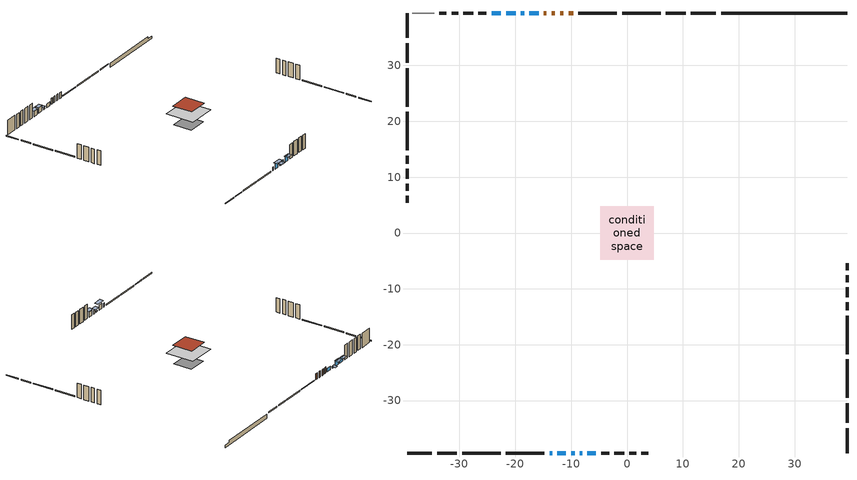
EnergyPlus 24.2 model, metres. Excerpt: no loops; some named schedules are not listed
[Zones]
conditioned space
 floor adiabatic (AdiabaticFloorConstruction): -4.76,-4.76 -4.76,4.76 4.76,4.76 4.76,-4.76 z3.26
 floor foundation (Slab1 construction): -3.21,-3.21 -3.21,3.21 3.21,3.21 3.21,-3.21 z-0.6
 wall outside (RimJoist1 construction): 15.9,39.38 11.42,39.38 / -39.38,-39.38 -34.91,-39.38 / -39.38,39.38 -39.38,34.91 / 39.38,-39.38 39.38,-34.91 z0.82:1.12
 wall outside (RimJoist3 construction): 10.5,39.38 6.97,39.38 / -33.98,-39.38 -30.46,-39.38 / -39.38,33.98 -39.38,30.46 / 39.38,-33.98 39.38,-30.46 z0.82:1.12
 wall outside (RimJoist5 construction): 6.04,39.38 -0.87,39.38 / -29.53,-39.38 -22.61,-39.38 / -39.38,29.53 -39.38,22.61 / 39.38,-29.53 39.38,-22.61 z0.82:1.12
 wall outside (RimJoist6 construction): -1.8,39.38 -8.71,39.38 / -21.68,-39.38 -14.77,-39.38 / -39.38,21.68 -39.38,14.77 / 39.38,-21.68 39.38,-14.77 z0.82:1.12
 wall outside (AdiabaticWallConstruction 1): -9.64,39.38 -10.47,39.38 / -11.39,39.38 -11.98,39.38 / -12.91,39.38 -13.49,39.38 / -14.42,39.38 -14.88,39.38 z0.82:2.85
 wall outside (AdiabaticWallConstruction): -15.81,39.38 -17.49,39.38 / -13.84,-39.38 -13.38,-39.38 / -8.46,-39.38 -8,-39.38 z0.82:2.04; -12.45,-39.38 -10.93,-39.38 / -19.95,39.38 -21.63,39.38 / -22.56,39.38 -24.24,39.38 / -7.08,-39.38 -5.55,-39.38 z0.82:2.57; -18.41,39.38 -19.03,39.38 / -10,-39.38 -9.39,-39.38 z0.82:1.28
 wall outside (Wall1 construction): -25.17,39.38 -26.61,39.38 / -4.62,-39.38 -3.18,-39.38 / -39.38,13.84 -39.38,12.4 / 39.38,-13.84 39.38,-12.4 z0.82:5.7
 wall outside (Wall2 construction): -27.54,39.38 -29.29,39.38 / -2.25,-39.38 -0.49,-39.38 / -39.38,11.47 -39.38,9.71 / 39.38,-11.47 39.38,-9.71 z0.82:5.7
 wall outside (Wall3 construction): -30.22,39.38 -31.4,39.38 / 0.44,-39.38 1.61,-39.38 / -39.38,8.78 -39.38,7.6 / 39.38,-8.78 39.38,-7.6 z0.82:5.7
 wall outside (Wall4 construction): -32.33,39.38 -33.6,39.38 / 2.54,-39.38 3.82,-39.38 / -39.38,6.67 -39.38,5.4 / 39.38,-6.67 39.38,-5.4 z0.82:5.7
 wall foundation (FoundationWall1 construction): 16.83,39.38,-0.6 16.83,39.38,0.82 37.13,39.38,0.82 37.13,39.38,0.16 39.38,39.38,0.16 39.38,39.38,-0.6
 wall adiabatic (Wall5 construction): -34.53,39.38 -38.45,39.38 z0.82:5.7
 window (WindowConstruction 4): -15.81,39.38 -17.49,39.38 z0.82:2.04
 window (WindowConstruction 6): -13.84,-39.38 -13.38,-39.38 z0.82:2.04
 window (WindowConstruction 3): -12.45,-39.38 -10.93,-39.38 z0.82:2.57
 window (WindowConstruction 7): -18.42,39.38 -19.03,39.38 z0.82:1.28
 window (WindowConstruction 8): -10,-39.38 -9.39,-39.38 z0.82:1.28
 window (WindowConstruction): -19.95,39.38 -21.63,39.38 z0.82:2.57
 window (WindowConstruction 1): -22.56,39.38 -24.24,39.38 z0.82:2.57
 window (WindowConstruction 5): -8.46,-39.38 -8,-39.38 z0.82:2.04
 window (WindowConstruction 2): -7.08,-39.38 -5.55,-39.38 z0.82:2.57
 door (Door): -9.64,39.38 -10.46,39.38 z0.82:2.85
 door (Door 1): -11.39,39.38 -11.98,39.38 z0.82:2.85
 door (Door 2): -12.91,39.38 -13.49,39.38 z0.82:2.85
 door (Door 3): -14.42,39.38 -14.88,39.38 z0.82:2.85
 ceiling adiabatic (AdiabaticFloorConstruction): 4.76,-4.76 4.76,4.76 -4.76,4.76 -4.76,-4.76 z3.26
 roof outside (Roof1 construction): -3.36,3.36 -3.36,-3.36 3.36,-3.36 3.36,3.36 z5.7
shading: -10.32,-39.38 -13.06,-39.38 -13.06,-40.6 -10.32,-40.6 z3.18; -19.32,39.38 -18.12,39.38 -18.12,40.6 -19.32,40.6 z1.58; -8.78,-39.38 -10.61,-39.38 -10.61,-40.6 -8.78,-40.6 z1.89; -21.78,39.38 -19.81,39.38 -19.81,40.6 -21.78,40.6 z2.72; -24.39,39.38 -22.41,39.38 -22.41,40.6 -24.39,40.6 z2.72; -5.25,-39.38 -7.37,-39.38 -7.37,-40.6 -5.25,-40.6 z2.87
[Building]
Building 1: Terrain=Suburbs
[Site:Location]
Quebec Intl AP_QC: Latitude {deg}=46.8; Longitude {deg}=-71.38; Time Zone {hr}=-5; Elevation {m}=74; Keep Site Location Information=Yes
[Site:GroundTemperature:Shallow]
0.0108218, -2.24938, -2.43038, -1.3578, 2.94801, 7.23376, 10.9493, 13.303, 13.5029, 11.5886, 7.96783, 3.81355
[Site:WaterMainsTemperature]
Calculation Method=Schedule; Temperature Schedule=mains temperature schedule
[Material] Roughness=Rough; Thermal Absorptance=0.9
Name | Thickness {m} | Conductivity {W/m-K} | Density {kg/m3} | Specific Heat {J/kg-K} | Solar Absorptance | Visible Absorptance
asphalt or fiberglass shingles | 0.00635 | 0.162714 | 1121.4 | 1465.45 | 0.4 | 0.4
concrete 4.0 in. | 0.1016 | 1.803125 | 2242.8 | 837.4 | 0.7 | 0.7
concrete 8.0 in. | 0.2032 | 1.803125 | 2242.8 | 837.4 | 0.7 | 0.7
door material | 0.04445 | 0.053851 | 512.64 | 1214.23 | 0.7 | 0.7
door material 1 | 0.04445 | 0.327969 | 512.64 | 1214.23 | 0.7 | 0.7
floor covering | 0.0127 | 0.0433444 | 54.468 | 1339.84 | 0.6 | 0.6
floor rigid ins; wall rigid ins | 0.512978 | 0.029427 | 32.04 | 1214.23 | 0.7 | 0.7
floor stud and cavity | 0.1397 | 1.75129 | 37.0049 | 1207.88 | 0.7 | 0.7
furniture material conditioned space 1 | 0.1524 | 0.115458 | 640.8 | 1214.23 | 0.6 | 0.6
gypsum board | 0.00254 | 0.160291 | 801 | 837.4 | 0.6 | 0.6
gypsum board 1 | 0.0127 | 0.160291 | 801 | 837.4 | 0.6 | 0.6
osb sheathing 0.5 in. | 0.0127 | 0.115458 | 512.64 | 1214.23 | 0.7 | 0.7
osb sheathing 0.5 in. 1 | 0.0127 | 0.115458 | 512.64 | 1214.23 | 0.84 | 0.84
osb sheathing 0.75 in. | 0.01905 | 0.115458 | 512.64 | 1214.23 | 0.7 | 0.7
osb sheathing 2.0 in. | 0.0508 | 0.115458 | 512.64 | 1214.23 | 0.7 | 0.7
rim joist rigid ins | 0.051816 | 0.029427 | 32.04 | 1214.23 | 0.7 | 0.7
rim joist stud and cavity | 0.0508 | 0.126838 | 50.32683 | 1063.81 | 0.6 | 0.6
rim joist stud and cavity 1 | 0.0508 | 0.271007 | 50.32683 | 1063.81 | 0.6 | 0.6
rim joist stud and cavity 2 | 0.0508 | 0.184251 | 125.044 | 1163.47 | 0.6 | 0.6
rim joist stud and cavity 3 | 0.0508 | 0.0278857 | 125.044 | 1163.47 | 0.6 | 0.6
roof stud and cavity | 0.0889 | 0.469051 | 50.32683 | 1063.81 | 0.7 | 0.7
wall stud and cavity | 0.1397 | 0.0955885 | 139.0536 | 1170.24 | 0.7 | 0.7
wall stud and cavity 1 | 0.1397 | 0.408978 | 139.0536 | 1170.24 | 0.7 | 0.7
wall stud and cavity 2 | 0.1397 | 0.0876667 | 139.0536 | 1170.24 | 0.7 | 0.7
wall stud and cavity 3 | 0.1397 | 0.087281 | 139.0536 | 1170.24 | 0.7 | 0.7
wall stud and cavity 4 | 0.1397 | 0.276886 | 139.0536 | 1170.24 | 0.7 | 0.7
wall stud and cavity 5 | 0.0889 | 0.380278 | 52.3479 | 1209.89 | 0.7 | 0.7
wall stud and cavity 6 | 0.0889 | 0.391764 | 83.0341 | 1211.67 | 0.7 | 0.7
wood siding | 0.0254 | 0.102417 | 544.68 | 1172.36 | 0.84 | 0.84
wood siding 1; wood siding 2; wood siding 3 | 0.0254 | 0.102417 | 544.68 | 1172.36 | 0.7 | 0.7
[WindowMaterial:SimpleGlazingSystem]
Name | U-Factor {W/m2-K} | Solar Heat Gain Coefficient
WindowMaterial | 2.94631 | 0.59
WindowMaterial 1 | 2.98152 | 0.55
WindowMaterial 2 | 4.133584 | 0.66
WindowMaterial 3 | 4.20853 | 0.66
WindowMaterial 4 | 3.07407 | 0.36
[Construction]
AdiabaticFloorConstruction: floor stud and cavity, floor rigid ins, osb sheathing 0.75 in., floor covering
AdiabaticWallConstruction: wood siding 2, wall rigid ins, wall stud and cavity 5, gypsum board 1
AdiabaticWallConstruction 1: wood siding 3, wall rigid ins, wall stud and cavity 5, gypsum board 1
Door; Door 1; Door 2: door material
Door 3: door material 1
FoundationWall1 construction: concrete 8.0 in.
furniture construction conditioned space 1: furniture material conditioned space 1
PartitionWallConstruction: gypsum board 1, wall stud and cavity 6, gypsum board 1
RimJoist1 construction: wood siding 1, rim joist stud and cavity
RimJoist3 construction: wood siding 1, rim joist stud and cavity 1
RimJoist5 construction: wood siding 1, rim joist rigid ins, osb sheathing 2.0 in., rim joist stud and cavity 2
RimJoist6 construction: wood siding 1, osb sheathing 2.0 in., rim joist stud and cavity 3
Roof1 construction: asphalt or fiberglass shingles, roof stud and cavity, gypsum board
Slab1 construction: concrete 4.0 in.
Wall1 construction: wood siding, osb sheathing 0.5 in., wall stud and cavity, gypsum board 1
Wall2 construction: wood siding, osb sheathing 0.5 in., wall stud and cavity 1, gypsum board 1
Wall3 construction: wood siding, osb sheathing 0.5 in., wall stud and cavity 2, gypsum board 1
Wall4 construction: wood siding, osb sheathing 0.5 in., wall stud and cavity 3, gypsum board 1
Wall5 construction: osb sheathing 0.5 in. 1, wall stud and cavity 4, gypsum board 1
WindowConstruction; WindowConstruction 1: WindowMaterial
WindowConstruction 2; WindowConstruction 3: WindowMaterial 1
WindowConstruction 4: WindowMaterial 2
WindowConstruction 5; WindowConstruction 6: WindowMaterial 3
WindowConstruction 7; WindowConstruction 8: WindowMaterial 4
[Zone]
conditioned space: Multiplier=1; Volume {m3}=317.7; Part of Total Floor Area=Yes
[Space]
conditioned space 1: Zone=conditioned space; Volume {m3}=317.7
[SurfaceProperty:ExposedFoundationPerimeter]
Slab1: Exposed Perimeter Calculation Method=TotalExposedPerimeter; Total Exposed Perimeter {m}=22.555
[InternalMass] Zone or ZoneList=conditioned space; Space or SpaceList=conditioned space 1
Name | Construction | Surface Area {m2}
furniture mass conditioned space 1 | furniture construction conditioned space 1 | 52.74
partition wall mass | PartitionWallConstruction | 131.85
[Lights]
interior lighting: Zone or ZoneList or Space or SpaceList=conditioned space 1; Schedule=interior lighting schedule; Design Level Calculation Method=LightingLevel; Lighting Level {W}=343.2; Return Air Fraction=0; Fraction Radiant=0.6; Fraction Visible=0.2; Fraction Replaceable=1
[People]
occupants: Zone or ZoneList or Space or SpaceList=conditioned space 1; Number of People Schedule=occupants schedule; Number of People Calculation Method=People; Number of People=3; Fraction Radiant=0.314171; Sensible Heat Fraction=0.56303; Activity Level Schedule=occupants activity schedule; Carbon Dioxide Generation Rate {m3/s-W}=0; Enable ASHRAE 55 Comfort Warnings=No; Mean Radiant Temperature Calculation Type=EnclosureAveraged
[ElectricEquipment] Zone or ZoneList or Space or SpaceList=conditioned space 1; Design Level Calculation Method=EquipmentLevel
Name | Schedule | Design Level {W} | Fraction Latent | Fraction Radiant | Fraction Lost
clothes dryer | clothes dryer schedule | 140.772 | 0.015 | 0.081 | 0.85
clothes washer | clothes washer schedule | 32.1985 | 0.03 | 0.162 | 0.7
cooking range | cooking range schedule | 208.969 | 0.08 | 0.432 | 0.2
dishwasher | dishwasher schedule | 66.8632 | 0.3 | 0.18 | 0.4
fridge | fridge schedule | 72.9452 | 0 | 0.6 | 0
mech vent bath fan 0 | mech vent bath fan 0 schedule | 50.2 | 0 | 0 | 1
mech vent house fan | mech vent house fan schedule | 0 | 0 | 0 | 1
mech vent house fan cfis | mech vent house fan cfis schedule | 0 | 0 | 0 | 0
misc plug loads | misc plug loads schedule | 494.7 | 0.045 | 0.513 | 0.1
whole house fan | Always On Discrete | 0 | 0 | 0 | 1
[OtherEquipment] Zone or ZoneList or Space or SpaceList=conditioned space 1; Design Level Calculation Method=EquipmentLevel
Name | Fuel Type | Schedule | Design Level {W} | Fraction Latent | Fraction Radiant | Fraction Lost
clothes dryer 1 | Electricity | clothes dryer schedule | 0 | 0.015 | 0.081 | 0.85
cooking range 1 | Electricity | cooking range schedule | 0 | 0.08 | 0.432 | 0.2
general water use latent | None | general water use schedule | 59.3978 | 1 | 0 | 0
general water use sensible | None | general water use schedule | -58.539 | 0 | 0.6 | 0
mech vent house fan latent load | None | Always On Discrete | 0 | 1 | 0 | 0
mech vent house fan sensible load | None | Always On Discrete | 0 | 0 | 0 | 0
water heater energy adjustment1 | Electricity | Always On Discrete | 0.01 | 0 | 0 | 1
[ZoneInfiltration:DesignFlowRate] Zone or ZoneList or Space or SpaceList=conditioned space 1; Schedule=Always On Discrete; Design Flow Rate Calculation Method=Flow/Zone; Design Flow Rate {m3/s}=0
infil flow; natural vent flow; whole house fan flow
[ZoneControl:Thermostat]
conditioned space Thermostat: Zone or ZoneList=conditioned space; Control Type Schedule=conditioned space Thermostat Schedule; Control 1=conditioned space temperature setpoint; Temperature Difference Between Cutout And Setpoint {deltaC}=0
[ThermostatSetpoint:DualSetpoint]
conditioned space temperature setpoint: Heating Setpoint Temperature Schedule=heating setpoint; Cooling Setpoint Temperature Schedule=cooling setpoint
[Zone equipment]
conditioned space: electric baseboard
[Foundation:Kiva]
Foundation Kiva 1: Initial Indoor Air Temperature {C}=18; Wall Height Above Grade {m}=0.820003; Wall Depth Below Slab {m}=0.2032
[Foundation:Kiva:Settings]
Soil Conductivity {W/m-K}=0.849921; Soil Density {kg/m3}=1842.3; Soil Specific Heat {J/kg-K}=418.7; Ground Solar Absorptivity=0.9; Ground Thermal Absorptivity=0.9; Ground Surface Roughness {m}=0.03; Far-Field Width {m}=40; Deep-Ground Boundary Condition=ZeroFlux; Deep-Ground Depth {m}=40; Minimum Cell Dimension {m}=0.2; Maximum Cell Growth Coefficient=3; Simulation Timestep=Timestep
[Exterior:Lights]
exterior lighting: Schedule=exterior lighting schedule; Design Level {W}=75.6
[EnergyManagementSystem:Sensor] Output:Variable or Output:Meter Index Key=conditioned space
Name | Output:Variable or Output:Meter
conditioned_space_clg_unmet_s | Zone Cooling Setpoint Not Met Time
conditioned_space_htg_unmet_s | Zone Heating Setpoint Not Met Time
fridge_tin_s; tin_s; tin_s_1 | Zone Mean Air Temperature
tout_s | Zone Outdoor Air Drybulb Temperature
win_s | Zone Air Humidity Ratio
[Schedule:Week:Daily]
interior lighting schedule Week Rule - Jan1-Jan27: interior lighting schedule day, interior lighting schedule day, interior lighting schedule day, interior lighting schedule day, interior lighting schedule day, interior lighting schedule day, interior lighting schedule day, interior lighting schedule default day, interior lighting schedule default day, interior lighting schedule default day, interior lighting schedule default day, interior lighting schedule default day
interior lighting schedule Week Rule - Jan28-Feb3: interior lighting schedule day, interior lighting schedule day, interior lighting schedule day, interior lighting schedule day, interior lighting schedule day 1, interior lighting schedule day 1, interior lighting schedule day 1, interior lighting schedule default day, interior lighting schedule default day, interior lighting schedule default day, interior lighting schedule default day, interior lighting schedule default day
interior lighting schedule Week Rule - Feb4-Feb24: interior lighting schedule day 1, interior lighting schedule day 1, interior lighting schedule day 1, interior lighting schedule day 1, interior lighting schedule day 1, interior lighting schedule day 1, interior lighting schedule day 1, interior lighting schedule default day, interior lighting schedule default day, interior lighting schedule default day, interior lighting schedule default day, interior lighting schedule default day
interior lighting schedule Week Rule - Feb25-Mar3: interior lighting schedule day 1, interior lighting schedule day 1, interior lighting schedule day 1, interior lighting schedule day 1, interior lighting schedule day 2, interior lighting schedule day 2, interior lighting schedule day 2, interior lighting schedule default day, interior lighting schedule default day, interior lighting schedule default day, interior lighting schedule default day, interior lighting schedule default day
interior lighting schedule Week Rule - Mar4-Mar31: interior lighting schedule day 2, interior lighting schedule day 2, interior lighting schedule day 2, interior lighting schedule day 2, interior lighting schedule day 2, interior lighting schedule day 2, interior lighting schedule day 2, interior lighting schedule default day, interior lighting schedule default day, interior lighting schedule default day, interior lighting schedule default day, interior lighting schedule default day
interior lighting schedule Week Rule - Apr1-Apr28: interior lighting schedule day 3, interior lighting schedule day 3, interior lighting schedule day 3, interior lighting schedule day 3, interior lighting schedule day 3, interior lighting schedule day 3, interior lighting schedule day 3, interior lighting schedule default day, interior lighting schedule default day, interior lighting schedule default day, interior lighting schedule default day, interior lighting schedule default day
interior lighting schedule Week Rule - Apr29-May5: interior lighting schedule day 3, interior lighting schedule day 3, interior lighting schedule day 4, interior lighting schedule day 4, interior lighting schedule day 4, interior lighting schedule day 4, interior lighting schedule day 4, interior lighting schedule default day, interior lighting schedule default day, interior lighting schedule default day, interior lighting schedule default day, interior lighting schedule default day
interior lighting schedule Week Rule - May6-May26: interior lighting schedule day 4, interior lighting schedule day 4, interior lighting schedule day 4, interior lighting schedule day 4, interior lighting schedule day 4, interior lighting schedule day 4, interior lighting schedule day 4, interior lighting schedule default day, interior lighting schedule default day, interior lighting schedule default day, interior lighting schedule default day, interior lighting schedule default day
interior lighting schedule Week Rule - May27-Jun2: interior lighting schedule day 4, interior lighting schedule day 4, interior lighting schedule day 4, interior lighting schedule day 4, interior lighting schedule day 4, interior lighting schedule day 5, interior lighting schedule day 5, interior lighting schedule default day, interior lighting schedule default day, interior lighting schedule default day, interior lighting schedule default day, interior lighting schedule default day
interior lighting schedule Week Rule - Jun3-Jun30: interior lighting schedule day 5, interior lighting schedule day 5, interior lighting schedule day 5, interior lighting schedule day 5, interior lighting schedule day 5, interior lighting schedule day 5, interior lighting schedule day 5, interior lighting schedule default day, interior lighting schedule default day, interior lighting schedule default day, interior lighting schedule default day, interior lighting schedule default day
interior lighting schedule Week Rule - Jul1-Jul28: interior lighting schedule day 6, interior lighting schedule day 6, interior lighting schedule day 6, interior lighting schedule day 6, interior lighting schedule day 6, interior lighting schedule day 6, interior lighting schedule day 6, interior lighting schedule default day, interior lighting schedule default day, interior lighting schedule default day, interior lighting schedule default day, interior lighting schedule default day
interior lighting schedule Week Rule - Jul29-Aug4: interior lighting schedule day 6, interior lighting schedule day 6, interior lighting schedule day 6, interior lighting schedule day 7, interior lighting schedule day 7, interior lighting schedule day 7, interior lighting schedule day 7, interior lighting schedule default day, interior lighting schedule default day, interior lighting schedule default day, interior lighting schedule default day, interior lighting schedule default day
interior lighting schedule Week Rule - Aug5-Aug25: interior lighting schedule day 7, interior lighting schedule day 7, interior lighting schedule day 7, interior lighting schedule day 7, interior lighting schedule day 7, interior lighting schedule day 7, interior lighting schedule day 7, interior lighting schedule default day, interior lighting schedule default day, interior lighting schedule default day, interior lighting schedule default day, interior lighting schedule default day
interior lighting schedule Week Rule - Aug26-Sep1: interior lighting schedule day 7, interior lighting schedule day 7, interior lighting schedule day 7, interior lighting schedule day 7, interior lighting schedule day 7, interior lighting schedule day 7, interior lighting schedule day 8, interior lighting schedule default day, interior lighting schedule default day, interior lighting schedule default day, interior lighting schedule default day, interior lighting schedule default day
interior lighting schedule Week Rule - Sep2-Sep29: interior lighting schedule day 8, interior lighting schedule day 8, interior lighting schedule day 8, interior lighting schedule day 8, interior lighting schedule day 8, interior lighting schedule day 8, interior lighting schedule day 8, interior lighting schedule default day, interior lighting schedule default day, interior lighting schedule default day, interior lighting schedule default day, interior lighting schedule default day
interior lighting schedule Week Rule - Sep30-Oct6: interior lighting schedule day 8, interior lighting schedule day 9, interior lighting schedule day 9, interior lighting schedule day 9, interior lighting schedule day 9, interior lighting schedule day 9, interior lighting schedule day 9, interior lighting schedule default day, interior lighting schedule default day, interior lighting schedule default day, interior lighting schedule default day, interior lighting schedule default day
interior lighting schedule Week Rule - Oct7-Oct27: interior lighting schedule day 9, interior lighting schedule day 9, interior lighting schedule day 9, interior lighting schedule day 9, interior lighting schedule day 9, interior lighting schedule day 9, interior lighting schedule day 9, interior lighting schedule default day, interior lighting schedule default day, interior lighting schedule default day, interior lighting schedule default day, interior lighting schedule default day
interior lighting schedule Week Rule - Oct28-Nov3: interior lighting schedule day 9, interior lighting schedule day 9, interior lighting schedule day 9, interior lighting schedule day 9, interior lighting schedule day 10, interior lighting schedule day 10, interior lighting schedule day 10, interior lighting schedule default day, interior lighting schedule default day, interior lighting schedule default day, interior lighting schedule default day, interior lighting schedule default day
interior lighting schedule Week Rule - Nov4-Nov24: interior lighting schedule day 10, interior lighting schedule day 10, interior lighting schedule day 10, interior lighting schedule day 10, interior lighting schedule day 10, interior lighting schedule day 10, interior lighting schedule day 10, interior lighting schedule default day, interior lighting schedule default day, interior lighting schedule default day, interior lighting schedule default day, interior lighting schedule default day
interior lighting schedule Week Rule - Nov25-Dec1: interior lighting schedule day 10, interior lighting schedule day 10, interior lighting schedule day 10, interior lighting schedule day 10, interior lighting schedule day 10, interior lighting schedule day 10, interior lighting schedule day 11, interior lighting schedule default day, interior lighting schedule default day, interior lighting schedule default day, interior lighting schedule default day, interior lighting schedule default day
interior lighting schedule Week Rule - Dec2-Dec31: interior lighting schedule day 11, interior lighting schedule day 11, interior lighting schedule day 11, interior lighting schedule day 11, interior lighting schedule day 11, interior lighting schedule day 11, interior lighting schedule day 11, interior lighting schedule default day, interior lighting schedule default day, interior lighting schedule default day, interior lighting schedule default day, interior lighting schedule default day
occupants schedule Week Rule - Jan1-Dec31: occupants schedule day, occupants schedule day, occupants schedule day, occupants schedule day, occupants schedule day, occupants schedule day, occupants schedule day, occupants schedule default day, occupants schedule default day, occupants schedule default day, occupants schedule default day, occupants schedule default day
clothes dryer schedule Week Rule - Jan1-Dec31: clothes dryer schedule day, clothes dryer schedule day, clothes dryer schedule day, clothes dryer schedule day, clothes dryer schedule day, clothes dryer schedule day, clothes dryer schedule day, clothes dryer schedule default day, clothes dryer schedule default day, clothes dryer schedule default day, clothes dryer schedule default day, clothes dryer schedule default day
clothes washer schedule Week Rule - Jan1-Dec31: clothes washer schedule day, clothes washer schedule day, clothes washer schedule day, clothes washer schedule day, clothes washer schedule day, clothes washer schedule day, clothes washer schedule day, clothes washer schedule default day, clothes washer schedule default day, clothes washer schedule default day, clothes washer schedule default day, clothes washer schedule default day
cooking range schedule Week Rule - Jan1-Dec31: cooking range schedule day, cooking range schedule day, cooking range schedule day, cooking range schedule day, cooking range schedule day, cooking range schedule day, cooking range schedule day, cooking range schedule default day, cooking range schedule default day, cooking range schedule default day, cooking range schedule default day, cooking range schedule default day
dishwasher schedule Week Rule - Jan1-Dec31: dishwasher schedule day, dishwasher schedule day, dishwasher schedule day, dishwasher schedule day, dishwasher schedule day, dishwasher schedule day, dishwasher schedule day, dishwasher schedule default day, dishwasher schedule default day, dishwasher schedule default day, dishwasher schedule default day, dishwasher schedule default day
mech vent bath fan 0 schedule Week Rule - Jan1-Dec31: mech vent bath fan 0 schedule day, mech vent bath fan 0 schedule day, mech vent bath fan 0 schedule day, mech vent bath fan 0 schedule day, mech vent bath fan 0 schedule day, mech vent bath fan 0 schedule day, mech vent bath fan 0 schedule day, mech vent bath fan 0 schedule default day, mech vent bath fan 0 schedule default day, mech vent bath fan 0 schedule default day, mech vent bath fan 0 schedule default day, mech vent bath fan 0 schedule default day
misc plug loads schedule Week Rule - Jan1-Dec31: misc plug loads schedule day, misc plug loads schedule day, misc plug loads schedule day, misc plug loads schedule day, misc plug loads schedule day, misc plug loads schedule day, misc plug loads schedule day, misc plug loads schedule default day, misc plug loads schedule default day, misc plug loads schedule default day, misc plug loads schedule default day, misc plug loads schedule default day
general water use schedule Week Rule - Jan1-Dec31: general water use schedule day, general water use schedule day, general water use schedule day, general water use schedule day, general water use schedule day, general water use schedule day, general water use schedule day, general water use schedule default day, general water use schedule default day, general water use schedule default day, general water use schedule default day, general water use schedule default day
exterior lighting schedule Week Rule - Jan1-Jan27: exterior lighting schedule day, exterior lighting schedule day, exterior lighting schedule day, exterior lighting schedule day, exterior lighting schedule day, exterior lighting schedule day, exterior lighting schedule day, exterior lighting schedule default day, exterior lighting schedule default day, exterior lighting schedule default day, exterior lighting schedule default day, exterior lighting schedule default day
exterior lighting schedule Week Rule - Jan28-Feb3: exterior lighting schedule day, exterior lighting schedule day, exterior lighting schedule day, exterior lighting schedule day, exterior lighting schedule day 1, exterior lighting schedule day 1, exterior lighting schedule day 1, exterior lighting schedule default day, exterior lighting schedule default day, exterior lighting schedule default day, exterior lighting schedule default day, exterior lighting schedule default day
exterior lighting schedule Week Rule - Feb4-Feb24: exterior lighting schedule day 1, exterior lighting schedule day 1, exterior lighting schedule day 1, exterior lighting schedule day 1, exterior lighting schedule day 1, exterior lighting schedule day 1, exterior lighting schedule day 1, exterior lighting schedule default day, exterior lighting schedule default day, exterior lighting schedule default day, exterior lighting schedule default day, exterior lighting schedule default day
exterior lighting schedule Week Rule - Feb25-Mar3: exterior lighting schedule day 1, exterior lighting schedule day 1, exterior lighting schedule day 1, exterior lighting schedule day 1, exterior lighting schedule day 2, exterior lighting schedule day 2, exterior lighting schedule day 2, exterior lighting schedule default day, exterior lighting schedule default day, exterior lighting schedule default day, exterior lighting schedule default day, exterior lighting schedule default day
exterior lighting schedule Week Rule - Mar4-Mar31: exterior lighting schedule day 2, exterior lighting schedule day 2, exterior lighting schedule day 2, exterior lighting schedule day 2, exterior lighting schedule day 2, exterior lighting schedule day 2, exterior lighting schedule day 2, exterior lighting schedule default day, exterior lighting schedule default day, exterior lighting schedule default day, exterior lighting schedule default day, exterior lighting schedule default day
exterior lighting schedule Week Rule - Apr1-Apr28: exterior lighting schedule day 3, exterior lighting schedule day 3, exterior lighting schedule day 3, exterior lighting schedule day 3, exterior lighting schedule day 3, exterior lighting schedule day 3, exterior lighting schedule day 3, exterior lighting schedule default day, exterior lighting schedule default day, exterior lighting schedule default day, exterior lighting schedule default day, exterior lighting schedule default day
exterior lighting schedule Week Rule - Apr29-May5: exterior lighting schedule day 3, exterior lighting schedule day 3, exterior lighting schedule day 4, exterior lighting schedule day 4, exterior lighting schedule day 4, exterior lighting schedule day 4, exterior lighting schedule day 4, exterior lighting schedule default day, exterior lighting schedule default day, exterior lighting schedule default day, exterior lighting schedule default day, exterior lighting schedule default day
exterior lighting schedule Week Rule - May6-May26: exterior lighting schedule day 4, exterior lighting schedule day 4, exterior lighting schedule day 4, exterior lighting schedule day 4, exterior lighting schedule day 4, exterior lighting schedule day 4, exterior lighting schedule day 4, exterior lighting schedule default day, exterior lighting schedule default day, exterior lighting schedule default day, exterior lighting schedule default day, exterior lighting schedule default day
exterior lighting schedule Week Rule - May27-Jun2: exterior lighting schedule day 4, exterior lighting schedule day 4, exterior lighting schedule day 4, exterior lighting schedule day 4, exterior lighting schedule day 4, exterior lighting schedule day 5, exterior lighting schedule day 5, exterior lighting schedule default day, exterior lighting schedule default day, exterior lighting schedule default day, exterior lighting schedule default day, exterior lighting schedule default day
exterior lighting schedule Week Rule - Jun3-Jun30: exterior lighting schedule day 5, exterior lighting schedule day 5, exterior lighting schedule day 5, exterior lighting schedule day 5, exterior lighting schedule day 5, exterior lighting schedule day 5, exterior lighting schedule day 5, exterior lighting schedule default day, exterior lighting schedule default day, exterior lighting schedule default day, exterior lighting schedule default day, exterior lighting schedule default day
exterior lighting schedule Week Rule - Jul1-Jul28: exterior lighting schedule day 6, exterior lighting schedule day 6, exterior lighting schedule day 6, exterior lighting schedule day 6, exterior lighting schedule day 6, exterior lighting schedule day 6, exterior lighting schedule day 6, exterior lighting schedule default day, exterior lighting schedule default day, exterior lighting schedule default day, exterior lighting schedule default day, exterior lighting schedule default day
exterior lighting schedule Week Rule - Jul29-Aug4: exterior lighting schedule day 6, exterior lighting schedule day 6, exterior lighting schedule day 6, exterior lighting schedule day 7, exterior lighting schedule day 7, exterior lighting schedule day 7, exterior lighting schedule day 7, exterior lighting schedule default day, exterior lighting schedule default day, exterior lighting schedule default day, exterior lighting schedule default day, exterior lighting schedule default day
exterior lighting schedule Week Rule - Aug5-Aug25: exterior lighting schedule day 7, exterior lighting schedule day 7, exterior lighting schedule day 7, exterior lighting schedule day 7, exterior lighting schedule day 7, exterior lighting schedule day 7, exterior lighting schedule day 7, exterior lighting schedule default day, exterior lighting schedule default day, exterior lighting schedule default day, exterior lighting schedule default day, exterior lighting schedule default day
exterior lighting schedule Week Rule - Aug26-Sep1: exterior lighting schedule day 7, exterior lighting schedule day 7, exterior lighting schedule day 7, exterior lighting schedule day 7, exterior lighting schedule day 7, exterior lighting schedule day 7, exterior lighting schedule day 8, exterior lighting schedule default day, exterior lighting schedule default day, exterior lighting schedule default day, exterior lighting schedule default day, exterior lighting schedule default day
exterior lighting schedule Week Rule - Sep2-Sep29: exterior lighting schedule day 8, exterior lighting schedule day 8, exterior lighting schedule day 8, exterior lighting schedule day 8, exterior lighting schedule day 8, exterior lighting schedule day 8, exterior lighting schedule day 8, exterior lighting schedule default day, exterior lighting schedule default day, exterior lighting schedule default day, exterior lighting schedule default day, exterior lighting schedule default day
exterior lighting schedule Week Rule - Sep30-Oct6: exterior lighting schedule day 8, exterior lighting schedule day 9, exterior lighting schedule day 9, exterior lighting schedule day 9, exterior lighting schedule day 9, exterior lighting schedule day 9, exterior lighting schedule day 9, exterior lighting schedule default day, exterior lighting schedule default day, exterior lighting schedule default day, exterior lighting schedule default day, exterior lighting schedule default day
exterior lighting schedule Week Rule - Oct7-Oct27: exterior lighting schedule day 9, exterior lighting schedule day 9, exterior lighting schedule day 9, exterior lighting schedule day 9, exterior lighting schedule day 9, exterior lighting schedule day 9, exterior lighting schedule day 9, exterior lighting schedule default day, exterior lighting schedule default day, exterior lighting schedule default day, exterior lighting schedule default day, exterior lighting schedule default day
exterior lighting schedule Week Rule - Oct28-Nov3: exterior lighting schedule day 9, exterior lighting schedule day 9, exterior lighting schedule day 9, exterior lighting schedule day 9, exterior lighting schedule day 10, exterior lighting schedule day 10, exterior lighting schedule day 10, exterior lighting schedule default day, exterior lighting schedule default day, exterior lighting schedule default day, exterior lighting schedule default day, exterior lighting schedule default day
[Schedule:Year]
interior lighting schedule: interior lighting schedule Week Rule - Jan1-Jan27, 1, 1, 1, 27, interior lighting schedule Week Rule - Jan28-Feb3, 1, 28, 2, 3, interior lighting schedule Week Rule - Feb4-Feb24, 2, 4, 2, 24, interior lighting schedule Week Rule - Feb25-Mar3, 2, 25, 3, 3, interior lighting schedule Week Rule - Mar4-Mar31, 3, 4, 3, 31, interior lighting schedule Week Rule - Apr1-Apr28, 4, 1, 4, 28, interior lighting schedule Week Rule - Apr29-May5, 4, 29, 5, 5, interior lighting schedule Week Rule - May6-May26, 5, 6, 5, 26, interior lighting schedule Week Rule - May27-Jun2, 5, 27, 6, 2, interior lighting schedule Week Rule - Jun3-Jun30, 6, 3, 6, 30, interior lighting schedule Week Rule - Jul1-Jul28, 7, 1, 7, 28, interior lighting schedule Week Rule - Jul29-Aug4, 7, 29, 8, 4, interior lighting schedule Week Rule - Aug5-Aug25, 8, 5, 8, 25, interior lighting schedule Week Rule - Aug26-Sep1, 8, 26, 9, 1, interior lighting schedule Week Rule - Sep2-Sep29, 9, 2, 9, 29, interior lighting schedule Week Rule - Sep30-Oct6, 9, 30, 10, 6, interior lighting schedule Week Rule - Oct7-Oct27, 10, 7, 10, 27, interior lighting schedule Week Rule - Oct28-Nov3, 10, 28, 11, 3, interior lighting schedule Week Rule - Nov4-Nov24, 11, 4, 11, 24, interior lighting schedule Week Rule - Nov25-Dec1, 11, 25, 12, 1, interior lighting schedule Week Rule - Dec2-Dec31, 12, 2, 12, 31
occupants schedule: occupants schedule Week Rule - Jan1-Dec31, 1, 1, 12, 31
clothes dryer schedule: clothes dryer schedule Week Rule - Jan1-Dec31, 1, 1, 12, 31
clothes washer schedule: clothes washer schedule Week Rule - Jan1-Dec31, 1, 1, 12, 31
cooking range schedule: cooking range schedule Week Rule - Jan1-Dec31, 1, 1, 12, 31
dishwasher schedule: dishwasher schedule Week Rule - Jan1-Dec31, 1, 1, 12, 31
mech vent bath fan 0 schedule: mech vent bath fan 0 schedule Week Rule - Jan1-Dec31, 1, 1, 12, 31
misc plug loads schedule: misc plug loads schedule Week Rule - Jan1-Dec31, 1, 1, 12, 31
general water use schedule: general water use schedule Week Rule - Jan1-Dec31, 1, 1, 12, 31
exterior lighting schedule: exterior lighting schedule Week Rule - Jan1-Jan27, 1, 1, 1, 27, exterior lighting schedule Week Rule - Jan28-Feb3, 1, 28, 2, 3, exterior lighting schedule Week Rule - Feb4-Feb24, 2, 4, 2, 24, exterior lighting schedule Week Rule - Feb25-Mar3, 2, 25, 3, 3, exterior lighting schedule Week Rule - Mar4-Mar31, 3, 4, 3, 31, exterior lighting schedule Week Rule - Apr1-Apr28, 4, 1, 4, 28, exterior lighting schedule Week Rule - Apr29-May5, 4, 29, 5, 5, exterior lighting schedule Week Rule - May6-May26, 5, 6, 5, 26, exterior lighting schedule Week Rule - May27-Jun2, 5, 27, 6, 2, exterior lighting schedule Week Rule - Jun3-Jun30, 6, 3, 6, 30, exterior lighting schedule Week Rule - Jul1-Jul28, 7, 1, 7, 28, exterior lighting schedule Week Rule - Jul29-Aug4, 7, 29, 8, 4, exterior lighting schedule Week Rule - Aug5-Aug25, 8, 5, 8, 25, exterior lighting schedule Week Rule - Aug26-Sep1, 8, 26, 9, 1, exterior lighting schedule Week Rule - Sep2-Sep29, 9, 2, 9, 29, exterior lighting schedule Week Rule - Sep30-Oct6, 9, 30, 10, 6, exterior lighting schedule Week Rule - Oct7-Oct27, 10, 7, 10, 27, exterior lighting schedule Week Rule - Oct28-Nov3, 10, 28, 11, 3, exterior lighting schedule Week Rule - Nov4-Nov24, 11, 4, 11, 24, exterior lighting schedule Week Rule - Nov25-Dec1, 11, 25, 12, 1, exterior lighting schedule Week Rule - Dec2-Dec31, 12, 2, 12, 31
[Schedule:Constant]
Name | Hourly Value
occupants activity schedule | 117.228
fridge schedule | 0
mech vent house fan schedule; mech vent house fan cfis schedule; Always On Discrete | 1
[Schedule:Compact]
conditioned space Thermostat Schedule: Through: 12/31, For: AllDays, Until: 24:00, 4
mains temperature schedule: Through: 01/01, For: AllDays, Until: 24:00, 5.175, Through: 01/02, For: AllDays, Until: 24:00, 5.10167, Through: 01/03, For: AllDays, Until: 24:00, 5.02889, Through: 01/04, For: AllDays, Until: 24:00, 4.95778, Through: 01/05, For: AllDays, Until: 24:00, 4.88778, Through: 01/06, For: AllDays, Until: 24:00, 4.81833, Through: 01/07, For: AllDays, Until: 24:00, 4.75056, Through: 01/08, For: AllDays, Until: 24:00, 4.68389, Through: 01/09, For: AllDays, Until: 24:00, 4.61833, Through: 01/10, For: AllDays, Until: 24:00, 4.55389, Through: 01/11, For: AllDays, Until: 24:00, 4.49056, Through: 01/12, For: AllDays, Until: 24:00, 4.42889, Through: 01/13, For: AllDays, Until: 24:00, 4.36778, Through: 01/14, For: AllDays, Until: 24:00, 4.30889, Through: 01/15, For: AllDays, Until: 24:00, 4.25056, Through: 01/16, For: AllDays, Until: 24:00, 4.19389, Through: 01/17, For: AllDays, Until: 24:00, 4.13833, Through: 01/18, For: AllDays, Until: 24:00, 4.08444, Through: 01/19, For: AllDays, Until: 24:00, 4.03167, Through: 01/20, For: AllDays, Until: 24:00, 3.98056, Through: 01/21, For: AllDays, Until: 24:00, 3.93056, Through: 01/22, For: AllDays, Until: 24:00, 3.88222, Through: 01/23, For: AllDays, Until: 24:00, 3.835, Through: 01/24, For: AllDays, Until: 24:00, 3.78944, Through: 01/25, For: AllDays, Until: 24:00, 3.74556, Through: 01/26, For: AllDays, Until: 24:00, 3.70278, Through: 01/27, For: AllDays, Until: 24:00, 3.66167, Through: 01/28, For: AllDays, Until: 24:00, 3.62167, Through: 01/29, For: AllDays, Until: 24:00, 3.58389, Through: 01/30, For: AllDays, Until: 24:00, 3.54722, Through: 01/31, For: AllDays, Until: 24:00, 3.51167, Through: 02/01, For: AllDays, Until: 24:00, 3.47833, Through: 02/02, For: AllDays, Until: 24:00, 3.44611, Through: 02/03, For: AllDays, Until: 24:00, 3.41556, Through: 02/04, For: AllDays, Until: 24:00, 3.38667, Through: 02/05, For: AllDays, Until: 24:00, 3.35944, Through: 02/06, For: AllDays, Until: 24:00, 3.33389, Through: 02/07, For: AllDays, Until: 24:00, 3.30944, Through: 02/08, For: AllDays, Until: 24:00, 3.28667, Through: 02/09, For: AllDays, Until: 24:00, 3.26611, Through: 02/10, For: AllDays, Until: 24:00, 3.24667, Through: 02/11, For: AllDays, Until: 24:00, 3.22889, Through: 02/12, For: AllDays, Until: 24:00, 3.21278, Through: 02/13, For: AllDays, Until: 24:00, 3.19833, Through: 02/14, For: AllDays, Until: 24:00, 3.18556, Through: 02/15, For: AllDays, Until: 24:00, 3.17389, Through: 02/16, For: AllDays, Until: 24:00, 3.16444, Through: 02/17, For: AllDays, Until: 24:00, 3.15667, Through: 02/18, For: AllDays, Until: 24:00, 3.15056, Through: 02/19, For: AllDays, Until: 24:00, 3.14556, Through: 02/20, For: AllDays, Until: 24:00, 3.14278, Through: 02/21, For: AllDays, Until: 24:00, 3.14111, Through: 02/22, For: AllDays, Until: 24:00, 3.14167, Through: 02/23, For: AllDays, Until: 24:00, 3.14333, Through: 02/24, For: AllDays, Until: 24:00, 3.14722, Through: 02/25, For: AllDays, Until: 24:00, 3.15222, Through: 02/26, For: AllDays, Until: 24:00, 3.15944, Through: 02/27, For: AllDays, Until: 24:00, 3.16778, Through: 02/28, For: AllDays, Until: 24:00, 3.17778, Through: 03/01, For: AllDays, Until: 24:00, 3.18944, Through: 03/02, For: AllDays, Until: 24:00, 3.20333, Through: 03/03, For: AllDays, Until: 24:00, 3.21833, Through: 03/04, For: AllDays, Until: 24:00, 3.235, Through: 03/05, For: AllDays, Until: 24:00, 3.25333, Through: 03/06, For: AllDays, Until: 24:00, 3.27333, Through: 03/07, For: AllDays, Until: 24:00, 3.29444, Through: 03/08, For: AllDays, Until: 24:00, 3.31778, Through: 03/09, For: AllDays, Until: 24:00, 3.34222, Through: 03/10, For: AllDays, Until: 24:00, 3.36889, Through: 03/11, For: AllDays, Until: 24:00, 3.39667, Through: 03/12, For: AllDays, Until: 24:00, 3.42611, Through: 03/13, For: AllDays, Until: 24:00, 3.45722, Through: 03/14, For: AllDays, Until: 24:00, 3.49, Through: 03/15, For: AllDays, Until: 24:00, 3.52389, Through: 03/16, For: AllDays, Until: 24:00, 3.55944, Through: 03/17, For: AllDays, Until: 24:00, 3.59667, Through: 03/18, For: AllDays, Until: 24:00, 3.63556, Through: 03/19, For: AllDays, Until: 24:00, 3.67556, Through: 03/20, For: AllDays, Until: 24:00, 3.71722, Through: 03/21, For: AllDays, Until: 24:00, 3.76056, Through: 03/22, For: AllDays, Until: 24:00, 3.80556, Through: 03/23, For: AllDays, Until: 24:00, 3.85111, Through: 03/24, For: AllDays, Until: 24:00, 3.89889, Through: 03/25, For: AllDays, Until: 24:00, 3.94778, Through: 03/26, For: AllDays, Until: 24:00, 3.99833, Through: 03/27, For: AllDays, Until: 24:00, 4.05, Through: 03/28, For: AllDays, Until: 24:00, 4.10333, Through: 03/29, For: AllDays, Until: 24:00, 4.15778, Through: 03/30, For: AllDays, Until: 24:00, 4.21333, Through: 03/31, For: AllDays, Until: 24:00, 4.27056, Through: 04/01, For: AllDays, Until: 24:00, 4.32944, Through: 04/02, For: AllDays, Until: 24:00, 4.38889, Through: 04/03, For: AllDays, Until: 24:00, 4.45, Through: 04/04, For: AllDays, Until: 24:00, 4.51222, Through: 04/05, For: AllDays, Until: 24:00, 4.57611, Through: 04/06, For: AllDays, Until: 24:00, 4.64056, Through: 04/07, For: AllDays, Until: 24:00, 4.70667, Through: 04/08, For: AllDays, Until: 24:00, 4.77389, Through: 04/09, For: AllDays, Until: 24:00, 4.84222, Through: 04/10, For: AllDays, Until: 24:00, 4.91167, Through: 04/11, For: AllDays, Until: 24:00, 4.98278, Through: 04/12, For: AllDays, Until: 24:00, 5.05444, Through: 04/13, For: AllDays, Until: 24:00, 5.12722, Through: 04/14, For: AllDays, Until: 24:00, 5.20111, Through: 04/15, For: AllDays, Until: 24:00, 5.27611, Through: 04/16, For: AllDays, Until: 24:00, 5.35167, Through: 04/17, For: AllDays, Until: 24:00, 5.42889, Through: 04/18, For: AllDays, Until: 24:00, 5.50667, Through: 04/19, For: AllDays, Until: 24:00, 5.58556, Through: 04/20, For: AllDays, Until: 24:00, 5.665, Through: 04/21, For: AllDays, Until: 24:00, 5.74611, Through: 04/22, For: AllDays, Until: 24:00, 5.82722, Through: 04/23, For: AllDays, Until: 24:00, 5.91, Through: 04/24, For: AllDays, Until: 24:00, 5.99278, Through: 04/25, For: AllDays, Until: 24:00, 6.07722, Through: 04/26, For: AllDays, Until: 24:00, 6.16167, Through: 04/27, For: AllDays, Until: 24:00, 6.24722, Through: 04/28, For: AllDays, Until: 24:00, 6.33389, Through: 04/29, For: AllDays, Until: 24:00, 6.42056, Through: 04/30, For: AllDays, Until: 24:00, 6.50833, Through: 05/01, For: AllDays, Until: 24:00, 6.59667, Through: 05/02, For: AllDays, Until: 24:00, 6.68556, Through: 05/03, For: AllDays, Until: 24:00, 6.775, Through: 05/04, For: AllDays, Until: 24:00, 6.86556, Through: 05/05, For: AllDays, Until: 24:00, 6.95611, Through: 05/06, For: AllDays, Until: 24:00, 7.04722, Through: 05/07, For: AllDays, Until: 24:00, 7.13889, Through: 05/08, For: AllDays, Until: 24:00, 7.23111, Through: 05/09, For: AllDays, Until: 24:00, 7.32333, Through: 05/10, For: AllDays, Until: 24:00, 7.41667, Through: 05/11, For: AllDays, Until: 24:00, 7.51, Through: 05/12, For: AllDays, Until: 24:00, 7.60389, Through: 05/13, For: AllDays, Until: 24:00, 7.69778, Through: 05/14, For: AllDays, Until: 24:00, 7.79222, Through: 05/15, For: AllDays, Until: 24:00, 7.88667, Through: 05/16, For: AllDays, Until: 24:00, 7.98167, Through: 05/17, For: AllDays, Until: 24:00, 8.07667, Through: 05/18, For: AllDays, Until: 24:00, 8.17167, Through: 05/19, For: AllDays, Until: 24:00, 8.26722, Through: 05/20, For: AllDays, Until: 24:00, 8.36278, Through: 05/21, For: AllDays, Until: 24:00, 8.45833, Through: 05/22, For: AllDays, Until: 24:00, 8.55444, Through: 05/23, For: AllDays, Until: 24:00, 8.65, Through: 05/24, For: AllDays, Until: 24:00, 8.74611, Through: 05/25, For: AllDays, Until: 24:00, 8.84167, Through: 05/26, For: AllDays, Until: 24:00, 8.93722, Through: 05/27, For: AllDays, Until: 24:00, 9.03333, Through: 05/28, For: AllDays, Until: 24:00, 9.12889, Through: 05/29, For: AllDays, Until: 24:00, 9.22389, Through: 05/30, For: AllDays, Until: 24:00, 9.31944, Through: 05/31, For: AllDays, Until: 24:00, 9.41444, Through: 06/01, For: AllDays, Until: 24:00, 9.50944, Through: 06/02, For: AllDays, Until: 24:00, 9.60389, Through: 06/03, For: AllDays, Until: 24:00, 9.69833, Through: 06/04, For: AllDays, Until: 24:00, 9.79278, Through: 06/05, For: AllDays, Until: 24:00, 9.88667, Through: 06/06, For: AllDays, Until: 24:00, 9.98, Through: 06/07, For: AllDays, Until: 24:00, 10.0728, Through: 06/08, For: AllDays, Until: 24:00, 10.1656, Through: 06/09, For: AllDays, Until: 24:00, 10.2578, Through: 06/10, For: AllDays, Until: 24:00, 10.3494, Through: 06/11, For: AllDays, Until: 24:00, 10.4411, Through: 06/12, For: AllDays, Until: 24:00, 10.5317, Through: 06/13, For: AllDays, Until: 24:00, 10.6222, Through: 06/14, For: AllDays, Until: 24:00, 10.7117, Through: 06/15, For: AllDays, Until: 24:00, 10.8006, Through: 06/16, For: AllDays, Until: 24:00, 10.8889, Through: 06/17, For: AllDays, Until: 24:00, 10.9772, Through: 06/18, For: AllDays, Until: 24:00, 11.0639, Through: 06/19, For: AllDays, Until: 24:00, 11.1506, Through: 06/20, For: AllDays, Until: 24:00, 11.2361, Through: 06/21, For: AllDays, Until: 24:00, 11.3211, Through: 06/22, For: AllDays, Until: 24:00, 11.4056, Through: 06/23, For: AllDays, Until: 24:00, 11.4889, Through: 06/24, For: AllDays, Until: 24:00, 11.5711, Through: 06/25, For: AllDays, Until: 24:00, 11.6533, Through: 06/26, For: AllDays, Until: 24:00, 11.7339, Through: 06/27, For: AllDays, Until: 24:00, 11.8139, Through: 06/28, For: AllDays, Until: 24:00, 11.8928, Through: 06/29, For: AllDays, Until: 24:00, 11.9711, Through: 06/30, For: AllDays, Until: 24:00, 12.0483, Through: 07/01, For: AllDays, Until: 24:00, 12.1244, Through: 07/02, For: AllDays, Until: 24:00, 12.1994, Through: 07/03, For: AllDays, Until: 24:00, 12.2733, Through: 07/04, For: AllDays, Until: 24:00, 12.3467, Through: 07/05, For: AllDays, Until: 24:00, 12.4183, Through: 07/06, For: AllDays, Until: 24:00, 12.4894, Through: 07/07, For: AllDays, Until: 24:00, 12.5589, Through: 07/08, For: AllDays, Until: 24:00, 12.6278, Through: 07/09, For: AllDays, Until: 24:00, 12.695, Through: 07/10, For: AllDays, Until: 24:00, 12.7617, Through: 07/11, For: AllDays, Until: 24:00, 12.8267, Through: 07/12, For: AllDays, Until: 24:00, 12.8906, Through: 07/13, For: AllDays, Until: 24:00, 12.9528, Through: 07/14, For: AllDays, Until: 24:00, 13.0144, Through: 07/15, For: AllDays, Until: 24:00, 13.0744, Through: 07/16, For: AllDays, Until: 24:00, 13.1333, Through: 07/17, For: AllDays, Until: 24:00, 13.1906, Through: 07/18, For: AllDays, Until: 24:00, 13.2467, Through: 07/19, For: AllDays, Until: 24:00, 13.3017, Through: 07/20, For: AllDays, Until: 24:00, 13.355, Through: 07/21, For: AllDays, Until: 24:00, 13.4072, Through: 07/22, For: AllDays, Until: 24:00, 13.4578, Through: 07/23, For: AllDays, Until: 24:00, 13.5067, Through: 07/24, For: AllDays, Until: 24:00, 13.5544, Through: 07/25, For: AllDays, Until: 24:00, 13.6011, Through: 07/26, For: AllDays, Until: 24:00, 13.6461, Through: 07/27, For: AllDays, Until: 24:00, 13.6894, Through: 07/28, For: AllDays, Until: 24:00, 13.7317, Through: 07/29, For: AllDays, Until: 24:00, 13.7722, Through: 07/30, For: AllDays, Until: 24:00, 13.8111, Through: 07/31, For: AllDays, Until: 24:00, 13.8489, Through: 08/01, For: AllDays, Until: 24:00, 13.8844, Through: 08/02, For: AllDays, Until: 24:00, 13.9189, Through: 08/03, For: AllDays, Until: 24:00, 13.9522, Through: 08/04, For: AllDays, Until: 24:00, 13.9833, Through: 08/05, For: AllDays, Until: 24:00, 14.0133, Through: 08/06, For: AllDays, Until: 24:00, 14.0411, Through: 08/07, For: AllDays, Until: 24:00, 14.0678, Through: 08/08, For: AllDays, Until: 24:00, 14.0933, Through: 08/09, For: AllDays, Until: 24:00, 14.1167, Through: 08/10, For: AllDays, Until: 24:00, 14.1383, Through: 08/11, For: AllDays, Until: 24:00, 14.1589, Through: 08/12, For: AllDays, Until: 24:00, 14.1772, Through: 08/13, For: AllDays, Until: 24:00, 14.1944, Through: 08/14, For: AllDays, Until: 24:00, 14.21, Through: 08/15, For: AllDays, Until: 24:00, 14.2233, Through: 08/16, For: AllDays, Until: 24:00, 14.2356, Through: 08/17, For: AllDays, Until: 24:00, 14.2461, Through: 08/18, For: AllDays, Until: 24:00, 14.255, Through: 08/19, For: AllDays, Until: 24:00, 14.2622, Through: 08/20, For: AllDays, Until: 24:00, 14.2678, Through: 08/21, For: AllDays, Until: 24:00, 14.2717, Through: 08/22, For: AllDays, Until: 24:00, 14.2739, Through: 08/23, For: AllDays, Until: 24:00, 14.2744, Through: 08/24, For: AllDays, Until: 24:00, 14.2733, Through: 08/25, For: AllDays, Until: 24:00, 14.2711, Through: 08/26, For: AllDays, Until: 24:00, 14.2667, Through: 08/27, For: AllDays, Until: 24:00, 14.2606, Through: 08/28, For: AllDays, Until: 24:00, 14.2528, Through: 08/29, For: AllDays, Until: 24:00, 14.2439, Through: 08/30, For: AllDays, Until: 24:00, 14.2328, Through: 08/31, For: AllDays, Until: 24:00, 14.2206, Through: 09/01, For: AllDays, Until: 24:00, 14.2061, Through: 09/02, For: AllDays, Until: 24:00, 14.1906, Through: 09/03, For: AllDays, Until: 24:00, 14.1728, Through: 09/04, For: AllDays, Until: 24:00, 14.1539, Through: 09/05, For: AllDays, Until: 24:00, 14.1333, Through: 09/06, For: AllDays, Until: 24:00, 14.1111, Through: 09/07, For: AllDays, Until: 24:00, 14.0872, Through: 09/08, For: AllDays, Until: 24:00, 14.0617, Through: 09/09, For: AllDays, Until: 24:00, 14.035, Through: 09/10, For: AllDays, Until: 24:00, 14.0061, Through: 09/11, For: AllDays, Until: 24:00, 13.9761, Through: 09/12, For: AllDays, Until: 24:00, 13.9444, Through: 09/13, For: AllDays, Until: 24:00, 13.9111, Through: 09/14, For: AllDays, Until: 24:00, 13.8761, Through: 09/15, For: AllDays, Until: 24:00, 13.84, Through: 09/16, For: AllDays, Until: 24:00, 13.8022, Through: 09/17, For: AllDays, Until: 24:00, 13.7628, Through: 09/18, For: AllDays, Until: 24:00, 13.7217, Through: 09/19, For: AllDays, Until: 24:00, 13.6794, Through: 09/20, For: AllDays, Until: 24:00, 13.6356, Through: 09/21, For: AllDays, Until: 24:00, 13.59, Through: 09/22, For: AllDays, Until: 24:00, 13.5433, Through: 09/23, For: AllDays, Until: 24:00, 13.4956, Through: 09/24, For: AllDays, Until: 24:00, 13.4456, Through: 09/25, For: AllDays, Until: 24:00, 13.395, Through: 09/26, For: AllDays, Until: 24:00, 13.3422, Through: 09/27, For: AllDays, Until: 24:00, 13.2883, Through: 09/28, For: AllDays, Until: 24:00, 13.2333, Through: 09/29, For: AllDays, Until: 24:00, 13.1772, Through: 09/30, For: AllDays, Until: 24:00, 13.1194, Through: 10/01, For: AllDays, Until: 24:00, 13.06, Through: 10/02, For: AllDays, Until: 24:00, 13, Through: 10/03, For: AllDays, Until: 24:00, 12.9383, Through: 10/04, For: AllDays, Until: 24:00, 12.8756, Through: 10/05, For: AllDays, Until: 24:00, 12.8111, Through: 10/06, For: AllDays, Until: 24:00, 12.7456, Through: 10/07, For: AllDays, Until: 24:00, 12.6794, Through: 10/08, For: AllDays, Until: 24:00, 12.6117, Through: 10/09, For: AllDays, Until: 24:00, 12.5428, Through: 10/10, For: AllDays, Until: 24:00, 12.4728, Through: 10/11, For: AllDays, Until: 24:00, 12.4017, Through: 10/12, For: AllDays, Until: 24:00, 12.3294, Through: 10/13, For: AllDays, Until: 24:00, 12.2561, Through: 10/14, For: AllDays, Until: 24:00, 12.1817, Through: 10/15, For: AllDays, Until: 24:00, 12.1061, Through: 10/16, For: AllDays, Until: 24:00, 12.03, Through: 10/17, For: AllDays, Until: 24:00, 11.9528, Through: 10/18, For: AllDays, Until: 24:00, 11.8744, Through: 10/19, For: AllDays, Until: 24:00, 11.795, Through: 10/20, For: AllDays, Until: 24:00, 11.715, Through: 10/21, For: AllDays, Until: 24:00, 11.6339, Through: 10/22, For: AllDays, Until: 24:00, 11.5517, Through: 10/23, For: AllDays, Until: 24:00, 11.4689, Through: 10/24, For: AllDays, Until: 24:00, 11.3856, Through: 10/25, For: AllDays, Until: 24:00, 11.3011, Through: 10/26, For: AllDays, Until: 24:00, 11.2161, Through: 10/27, For: AllDays, Until: 24:00, 11.13, Through: 10/28, For: AllDays, Until: 24:00, 11.0433, Through: 10/29, For: AllDays, Until: 24:00, 10.9561, Through: 10/30, For: AllDays, Until: 24:00, 10.8683, Through: 10/31, For: AllDays, Until: 24:00, 10.7794, Through: 11/01, For: AllDays, Until: 24:00, 10.6906, Through: 11/02, For: AllDays, Until: 24:00, 10.6006, Through: 11/03, For: AllDays, Until: 24:00, 10.51, Through: 11/04, For: AllDays, Until: 24:00, 10.4194, Through: 11/05, For: AllDays, Until: 24:00, 10.3278, Through: 11/06, For: AllDays, Until: 24:00, 10.2361, Through: 11/07, For: AllDays, Until: 24:00, 10.1439, Through: 11/08, For: AllDays, Until: 24:00, 10.0511, Through: 11/09, For: AllDays, Until: 24:00, 9.95778, Through: 11/10, For: AllDays, Until: 24:00, 9.86444, Through: 11/11, For: AllDays, Until: 24:00, 9.77056, Through: 11/12, For: AllDays, Until: 24:00, 9.67611, Through: 11/13, For: AllDays, Until: 24:00, 9.58167, Through: 11/14, For: AllDays, Until: 24:00, 9.48722, Through: 11/15, For: AllDays, Until: 24:00, 9.39222, Through: 11/16, For: AllDays, Until: 24:00, 9.29667, Through: 11/17, For: AllDays, Until: 24:00, 9.20167, Through: 11/18, For: AllDays, Until: 24:00, 9.10611, Through: 11/19, For: AllDays, Until: 24:00, 9.01056, Through: 11/20, For: AllDays, Until: 24:00, 8.915, Through: 11/21, For: AllDays, Until: 24:00, 8.81889, Through: 11/22, For: AllDays, Until: 24:00, 8.72333, Through: 11/23, For: AllDays, Until: 24:00, 8.62722, Through: 11/24, For: AllDays, Until: 24:00, 8.53167, Through: 11/25, For: AllDays, Until: 24:00, 8.43611, Through: 11/26, For: AllDays, Until: 24:00, 8.34, Through: 11/27, For: AllDays, Until: 24:00, 8.245, Through: 11/28, For: AllDays, Until: 24:00, 8.14944, Through: 11/29, For: AllDays, Until: 24:00, 8.05389, Through: 11/30, For: AllDays, Until: 24:00, 7.95889, Through: 12/01, For: AllDays, Until: 24:00, 7.86444, Through: 12/02, For: AllDays, Until: 24:00, 7.76944, Through: 12/03, For: AllDays, Until: 24:00, 7.67556, Through: 12/04, For: AllDays, Until: 24:00, 7.58167, Through: 12/05, For: AllDays, Until: 24:00, 7.48778, Through: 12/06, For: AllDays, Until: 24:00, 7.39444, Through: 12/07, For: AllDays, Until: 24:00, 7.30167, Through: 12/08, For: AllDays, Until: 24:00, 7.20889, Through: 12/09, For: AllDays, Until: 24:00, 7.11722, Through: 12/10, For: AllDays, Until: 24:00, 7.02556, Through: 12/11, For: AllDays, Until: 24:00, 6.93444, Through: 12/12, For: AllDays, Until: 24:00, 6.84389, Through: 12/13, For: AllDays, Until: 24:00, 6.75389, Through: 12/14, For: AllDays, Until: 24:00, 6.66444, Through: 12/15, For: AllDays, Until: 24:00, 6.57556, Through: 12/16, For: AllDays, Until: 24:00, 6.48778, Through: 12/17, For: AllDays, Until: 24:00, 6.4, Through: 12/18, For: AllDays, Until: 24:00, 6.31333, Through: 12/19, For: AllDays, Until: 24:00, 6.22722, Through: 12/20, For: AllDays, Until: 24:00, 6.14167, Through: 12/21, For: AllDays, Until: 24:00, 6.05722, Through: 12/22, For: AllDays, Until: 24:00, 5.97333, Through: 12/23, For: AllDays, Until: 24:00, 5.89, Through: 12/24, For: AllDays, Until: 24:00, 5.80778, Through: 12/25, For: AllDays, Until: 24:00, 5.72667, Through: 12/26, For: AllDays, Until: 24:00, 5.64611, Through: 12/27, For: AllDays, Until: 24:00, 5.56667, Through: 12/28, For: AllDays, Until: 24:00, 5.48833, Through: 12/29, For: AllDays, Until: 24:00, 5.41056, Through: 12/30, For: AllDays, Until: 24:00, 5.33389, Through: 12/31, For: AllDays, Until: 24:00, 5.25778
